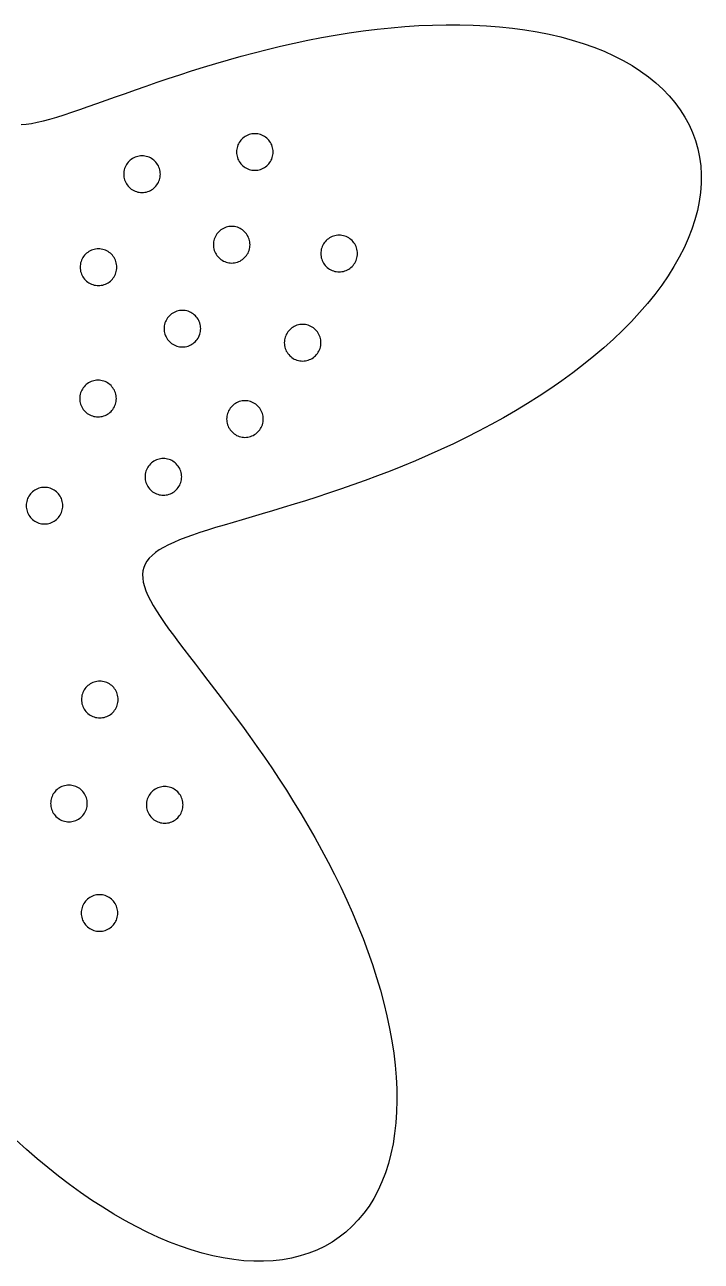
# Model space of a CAD drawing. Header units: millimetres. Extents: x 0 to 411, y 14 to 280.
# Drawn here: x 91.8 to 143.5, y 142.5 to 237 of the extents above; entities that cross this region are included whole.
import ezdxf

# ---------------------------------------------------------------- set-up
doc = ezdxf.new("R2010")
doc.units = ezdxf.units.MM
doc.layers.add('CUT', color=1, linetype='Continuous')

msp = doc.modelspace()

# ---------------------------------------------------------------- linework, layer by layer
at = {"layer": 'CUT'}
msp.add_lwpolyline([(91.525, 229.394), (91.909, 229.43), (92.322, 229.492), (92.762, 229.578), (93.232, 229.688), (93.73, 229.821), (94.257, 229.974), (94.814, 230.147), (95.399, 230.338), (96.013, 230.546), (96.656, 230.769), (97.327, 231.006), (98.026, 231.256), (98.753, 231.516), (99.507, 231.785), (100.287, 232.061), (101.093, 232.343), (101.924, 232.63), (102.779, 232.92), (103.657, 233.21), (104.557, 233.5), (105.478, 233.789), (106.419, 234.073), (107.378, 234.353), (108.355, 234.626), (109.348, 234.89), (110.355, 235.146), (111.376, 235.39), (112.408, 235.622), (113.45, 235.841), (114.5, 236.045), (115.557, 236.233), (116.619, 236.403), (117.685, 236.556), (118.751, 236.689), (119.818, 236.802), (120.882, 236.893), (121.942, 236.963), (122.996, 237.009), (124.043, 237.032), (125.08, 237.031), (126.105, 237.005), (127.117, 236.954), (128.114, 236.877), (129.094, 236.775), (130.055, 236.646), (130.995, 236.49), (131.913, 236.308), (132.807, 236.1), (133.675, 235.864), (134.516, 235.603), (135.327, 235.315), (136.108, 235.001), (136.857, 234.661), (137.572, 234.296), (138.252, 233.907), (138.895, 233.493), (139.502, 233.055), (140.069, 232.594), (140.597, 232.111), (141.084, 231.607), (141.529, 231.081), (141.931, 230.536), (142.29, 229.972), (142.605, 229.39), (142.875, 228.791), (143.1, 228.176), (143.279, 227.547), (143.413, 226.903), (143.5, 226.247), (143.541, 225.58), (143.536, 224.902), (143.485, 224.216), (143.388, 223.521), (143.245, 222.82), (143.056, 222.114), (142.823, 221.404), (142.546, 220.69), (142.225, 219.975), (141.861, 219.26), (141.455, 218.545), (141.007, 217.832), (140.52, 217.122), (139.994, 216.417), (139.43, 215.716), (138.829, 215.022), (138.194, 214.335), (137.524, 213.657), (136.823, 212.987), (136.09, 212.328), (135.329, 211.68), (134.54, 211.044), (133.726, 210.42), (132.888, 209.81), (132.027, 209.214), (131.147, 208.632), (130.249, 208.065), (129.334, 207.513), (128.405, 206.978), (127.464, 206.458), (126.513, 205.956), (125.553, 205.469), (124.588, 205), (123.618, 204.548), (122.646, 204.112), (122.646, 204.112), (121.675, 203.693), (120.706, 203.291), (119.741, 202.906), (118.782, 202.536), (117.831, 202.183), (116.89, 201.845), (115.962, 201.522), (115.047, 201.214), (114.149, 200.919), (113.267, 200.639), (112.406, 200.37), (111.565, 200.114), (110.747, 199.869), (109.953, 199.634), (109.185, 199.408), (108.445, 199.191), (107.732, 198.982), (107.05, 198.779), (106.399, 198.582), (105.78, 198.389), (105.194, 198.2), (104.642, 198.013), (104.125, 197.827), (103.644, 197.641), (103.2, 197.454), (102.793, 197.265), (102.423, 197.073), (102.091, 196.876), (101.797, 196.673), (101.542, 196.463), (101.325, 196.246), (101.147, 196.019), (101.007, 195.782), (100.905, 195.534), (100.841, 195.273), (100.815, 194.999), (100.826, 194.711), (100.874, 194.407), (100.957, 194.088), (101.075, 193.751), (101.228, 193.396), (101.414, 193.023), (101.633, 192.631), (101.882, 192.218), (102.162, 191.785), (102.471, 191.331), (102.808, 190.856), (103.17, 190.358), (103.558, 189.838), (103.969, 189.296), (104.402, 188.731), (104.855, 188.143), (105.326, 187.532), (105.815, 186.898), (106.319, 186.242), (106.837, 185.562), (107.366, 184.861), (107.906, 184.137), (108.454, 183.392), (109.008, 182.626), (109.566, 181.839), (110.128, 181.032), (110.69, 180.206), (111.252, 179.361), (111.81, 178.498), (112.364, 177.619), (112.912, 176.724), (113.452, 175.814), (113.982, 174.891), (114.5, 173.955), (115.006, 173.008), (115.496, 172.05), (115.97, 171.084), (116.426, 170.111), (116.863, 169.132), (117.279, 168.148), (117.673, 167.161), (118.043, 166.173), (118.388, 165.185), (118.707, 164.198), (119, 163.215), (119.264, 162.237), (119.499, 161.265), (119.704, 160.301), (119.878, 159.348), (120.021, 158.405), (120.132, 157.476), (120.209, 156.561), (120.254, 155.663), (120.265, 154.783), (120.242, 153.922), (120.185, 153.082), (120.093, 152.266), (119.967, 151.473), (119.806, 150.706), (119.612, 149.965), (119.383, 149.254), (119.12, 148.571), (118.823, 147.92), (118.494, 147.301), (118.132, 146.716), (117.738, 146.165), (117.312, 145.649), (116.856, 145.17), (116.37, 144.728), (115.855, 144.324), (115.311, 143.959), (114.74, 143.633), (114.144, 143.347), (113.522, 143.102), (112.876, 142.897), (112.207, 142.734), (111.516, 142.612), (110.806, 142.531), (110.076, 142.492), (109.328, 142.494), (108.564, 142.537), (107.785, 142.622), (106.992, 142.747), (106.186, 142.912), (105.37, 143.117), (104.545, 143.361), (103.711, 143.644), (102.87, 143.964), (102.024, 144.32), (101.175, 144.713), (100.323, 145.14), (99.469, 145.6), (98.616, 146.093), (97.765, 146.617), (96.916, 147.17), (96.071, 147.752), (95.231, 148.361), (94.398, 148.994), (93.573, 149.652), (92.756, 150.331), (91.949, 151.031), (91.153, 151.749)], dxfattribs=at)
for points in [[(110.696, 226.766), (110.734, 226.869), (110.764, 226.975), (110.786, 227.083), (110.798, 227.192), (110.803, 227.302), (110.798, 227.412), (110.786, 227.521), (110.764, 227.629), (110.734, 227.734), (110.696, 227.838), (110.65, 227.937), (110.596, 228.033), (110.535, 228.125), (110.467, 228.211), (110.393, 228.292), (110.312, 228.366), (110.226, 228.434), (110.134, 228.496), (110.038, 228.549), (109.939, 228.595), (109.835, 228.633), (109.73, 228.663), (109.622, 228.685), (109.513, 228.698), (109.403, 228.702), (109.293, 228.698), (109.184, 228.685), (109.076, 228.663), (108.97, 228.633), (108.867, 228.595), (108.767, 228.549), (108.671, 228.496), (108.58, 228.434), (108.494, 228.366), (108.413, 228.292), (108.338, 228.211), (108.27, 228.125), (108.209, 228.033), (108.155, 227.937), (108.109, 227.838), (108.071, 227.734), (108.041, 227.629), (108.02, 227.521), (108.007, 227.412), (108.003, 227.302), (108.007, 227.192), (108.02, 227.083), (108.041, 226.975), (108.071, 226.869), (108.109, 226.766), (108.155, 226.666), (108.209, 226.57), (108.27, 226.479), (108.338, 226.393), (108.413, 226.312), (108.494, 226.237), (108.58, 226.169), (108.671, 226.108), (108.767, 226.054), (108.867, 226.008), (108.97, 225.97), (109.076, 225.941), (109.184, 225.919), (109.293, 225.906), (109.403, 225.902), (109.513, 225.906), (109.622, 225.919), (109.73, 225.941), (109.835, 225.97), (109.939, 226.008), (110.038, 226.054), (110.134, 226.108), (110.226, 226.169), (110.312, 226.237), (110.393, 226.312), (110.467, 226.393), (110.535, 226.479), (110.596, 226.57), (110.65, 226.666), (110.696, 226.766)], [(102.068, 225.067), (102.106, 225.171), (102.136, 225.276), (102.158, 225.384), (102.171, 225.493), (102.175, 225.603), (102.171, 225.713), (102.158, 225.822), (102.136, 225.93), (102.106, 226.036), (102.068, 226.139), (102.022, 226.239), (101.969, 226.335), (101.907, 226.426), (101.839, 226.512), (101.765, 226.593), (101.684, 226.668), (101.598, 226.736), (101.506, 226.797), (101.41, 226.851), (101.311, 226.897), (101.207, 226.935), (101.102, 226.965), (100.994, 226.986), (100.885, 226.999), (100.775, 227.003), (100.665, 226.999), (100.556, 226.986), (100.448, 226.965), (100.342, 226.935), (100.239, 226.897), (100.139, 226.851), (100.043, 226.797), (99.952, 226.736), (99.866, 226.668), (99.785, 226.593), (99.71, 226.512), (99.642, 226.426), (99.581, 226.335), (99.527, 226.239), (99.481, 226.139), (99.443, 226.036), (99.414, 225.93), (99.392, 225.822), (99.379, 225.713), (99.375, 225.603), (99.379, 225.493), (99.392, 225.384), (99.414, 225.276), (99.443, 225.171), (99.481, 225.067), (99.527, 224.968), (99.581, 224.872), (99.642, 224.78), (99.71, 224.694), (99.785, 224.613), (99.866, 224.539), (99.952, 224.471), (100.043, 224.41), (100.139, 224.356), (100.239, 224.31), (100.342, 224.272), (100.448, 224.242), (100.556, 224.22), (100.665, 224.208), (100.775, 224.203), (100.885, 224.208), (100.994, 224.22), (101.102, 224.242), (101.207, 224.272), (101.311, 224.31), (101.41, 224.356), (101.506, 224.41), (101.598, 224.471), (101.684, 224.539), (101.765, 224.613), (101.839, 224.694), (101.907, 224.78), (101.969, 224.872), (102.022, 224.968), (102.068, 225.067)], [(108.926, 219.678), (108.964, 219.782), (108.993, 219.887), (109.015, 219.995), (109.028, 220.104), (109.032, 220.214), (109.028, 220.324), (109.015, 220.433), (108.993, 220.541), (108.964, 220.647), (108.926, 220.75), (108.88, 220.85), (108.826, 220.946), (108.765, 221.037), (108.697, 221.123), (108.622, 221.204), (108.541, 221.279), (108.455, 221.347), (108.364, 221.408), (108.268, 221.462), (108.168, 221.508), (108.065, 221.546), (107.959, 221.576), (107.851, 221.597), (107.742, 221.61), (107.632, 221.614), (107.522, 221.61), (107.413, 221.597), (107.305, 221.576), (107.199, 221.546), (107.096, 221.508), (106.997, 221.462), (106.901, 221.408), (106.809, 221.347), (106.723, 221.279), (106.642, 221.204), (106.568, 221.123), (106.499, 221.037), (106.438, 220.946), (106.385, 220.85), (106.339, 220.75), (106.301, 220.647), (106.271, 220.541), (106.249, 220.433), (106.236, 220.324), (106.232, 220.214), (106.236, 220.104), (106.249, 219.995), (106.271, 219.887), (106.301, 219.782), (106.339, 219.678), (106.385, 219.579), (106.438, 219.483), (106.499, 219.391), (106.568, 219.305), (106.642, 219.224), (106.723, 219.15), (106.809, 219.082), (106.901, 219.021), (106.997, 218.967), (107.096, 218.921), (107.199, 218.883), (107.305, 218.853), (107.413, 218.831), (107.522, 218.819), (107.632, 218.814), (107.742, 218.819), (107.851, 218.831), (107.959, 218.853), (108.065, 218.883), (108.168, 218.921), (108.268, 218.967), (108.364, 219.021), (108.455, 219.082), (108.541, 219.15), (108.622, 219.224), (108.697, 219.305), (108.765, 219.391), (108.826, 219.483), (108.88, 219.579), (108.926, 219.678)], [(117.139, 219.001), (117.177, 219.104), (117.207, 219.21), (117.229, 219.317), (117.242, 219.427), (117.246, 219.536), (117.242, 219.646), (117.229, 219.756), (117.207, 219.863), (117.177, 219.969), (117.139, 220.072), (117.093, 220.172), (117.04, 220.268), (116.979, 220.359), (116.911, 220.446), (116.836, 220.526), (116.755, 220.601), (116.669, 220.669), (116.577, 220.73), (116.482, 220.784), (116.382, 220.83), (116.279, 220.868), (116.173, 220.898), (116.065, 220.919), (115.956, 220.932), (115.846, 220.936), (115.736, 220.932), (115.627, 220.919), (115.519, 220.898), (115.413, 220.868), (115.31, 220.83), (115.21, 220.784), (115.114, 220.73), (115.023, 220.669), (114.937, 220.601), (114.856, 220.526), (114.781, 220.446), (114.713, 220.359), (114.652, 220.268), (114.599, 220.172), (114.553, 220.072), (114.514, 219.969), (114.485, 219.863), (114.463, 219.756), (114.45, 219.646), (114.446, 219.536), (114.45, 219.427), (114.463, 219.317), (114.485, 219.21), (114.514, 219.104), (114.553, 219.001), (114.599, 218.901), (114.652, 218.805), (114.713, 218.714), (114.781, 218.627), (114.856, 218.547), (114.937, 218.472), (115.023, 218.404), (115.114, 218.343), (115.21, 218.289), (115.31, 218.243), (115.413, 218.205), (115.519, 218.175), (115.627, 218.154), (115.736, 218.141), (115.846, 218.136), (115.956, 218.141), (116.065, 218.154), (116.173, 218.175), (116.279, 218.205), (116.382, 218.243), (116.482, 218.289), (116.577, 218.343), (116.669, 218.404), (116.755, 218.472), (116.836, 218.547), (116.911, 218.627), (116.979, 218.714), (117.04, 218.805), (117.093, 218.901), (117.139, 219.001)], [(98.736, 217.957), (98.775, 218.06), (98.804, 218.166), (98.826, 218.274), (98.839, 218.383), (98.843, 218.493), (98.839, 218.603), (98.826, 218.712), (98.804, 218.82), (98.775, 218.925), (98.736, 219.028), (98.69, 219.128), (98.637, 219.224), (98.576, 219.316), (98.508, 219.402), (98.433, 219.483), (98.352, 219.557), (98.266, 219.625), (98.175, 219.686), (98.079, 219.74), (97.979, 219.786), (97.876, 219.824), (97.77, 219.854), (97.662, 219.875), (97.553, 219.888), (97.443, 219.893), (97.333, 219.888), (97.224, 219.875), (97.116, 219.854), (97.01, 219.824), (96.907, 219.786), (96.807, 219.74), (96.712, 219.686), (96.62, 219.625), (96.534, 219.557), (96.453, 219.483), (96.378, 219.402), (96.31, 219.316), (96.249, 219.224), (96.196, 219.128), (96.15, 219.028), (96.112, 218.925), (96.082, 218.82), (96.06, 218.712), (96.047, 218.603), (96.043, 218.493), (96.047, 218.383), (96.06, 218.274), (96.082, 218.166), (96.112, 218.06), (96.15, 217.957), (96.196, 217.857), (96.249, 217.761), (96.31, 217.67), (96.378, 217.583), (96.453, 217.503), (96.534, 217.428), (96.62, 217.36), (96.712, 217.299), (96.807, 217.245), (96.907, 217.199), (97.01, 217.161), (97.116, 217.131), (97.224, 217.11), (97.333, 217.097), (97.443, 217.093), (97.553, 217.097), (97.662, 217.11), (97.77, 217.131), (97.876, 217.161), (97.979, 217.199), (98.079, 217.245), (98.175, 217.299), (98.266, 217.36), (98.352, 217.428), (98.433, 217.503), (98.508, 217.583), (98.576, 217.67), (98.637, 217.761), (98.69, 217.857), (98.736, 217.957)], [(105.156, 213.259), (105.194, 213.362), (105.224, 213.468), (105.245, 213.576), (105.258, 213.685), (105.262, 213.795), (105.258, 213.905), (105.245, 214.014), (105.224, 214.122), (105.194, 214.228), (105.156, 214.331), (105.11, 214.431), (105.056, 214.526), (104.995, 214.618), (104.927, 214.704), (104.852, 214.785), (104.771, 214.86), (104.685, 214.928), (104.594, 214.989), (104.498, 215.042), (104.398, 215.088), (104.295, 215.126), (104.189, 215.156), (104.081, 215.178), (103.972, 215.191), (103.862, 215.195), (103.752, 215.191), (103.643, 215.178), (103.535, 215.156), (103.43, 215.126), (103.326, 215.088), (103.227, 215.042), (103.131, 214.989), (103.039, 214.928), (102.953, 214.86), (102.872, 214.785), (102.798, 214.704), (102.73, 214.618), (102.669, 214.526), (102.615, 214.431), (102.569, 214.331), (102.531, 214.228), (102.501, 214.122), (102.479, 214.014), (102.467, 213.905), (102.462, 213.795), (102.467, 213.685), (102.479, 213.576), (102.501, 213.468), (102.531, 213.362), (102.569, 213.259), (102.615, 213.159), (102.669, 213.063), (102.73, 212.972), (102.798, 212.886), (102.872, 212.805), (102.953, 212.73), (103.039, 212.662), (103.131, 212.601), (103.227, 212.548), (103.326, 212.502), (103.43, 212.463), (103.535, 212.434), (103.643, 212.412), (103.752, 212.399), (103.862, 212.395), (103.972, 212.399), (104.081, 212.412), (104.189, 212.434), (104.295, 212.463), (104.398, 212.502), (104.498, 212.548), (104.594, 212.601), (104.685, 212.662), (104.771, 212.73), (104.852, 212.805), (104.927, 212.886), (104.995, 212.972), (105.056, 213.063), (105.11, 213.159), (105.156, 213.259)], [(114.348, 212.183), (114.386, 212.286), (114.416, 212.392), (114.437, 212.5), (114.45, 212.609), (114.455, 212.719), (114.45, 212.829), (114.437, 212.938), (114.416, 213.046), (114.386, 213.151), (114.348, 213.254), (114.302, 213.354), (114.248, 213.45), (114.187, 213.542), (114.119, 213.628), (114.045, 213.709), (113.964, 213.783), (113.878, 213.851), (113.786, 213.912), (113.69, 213.966), (113.59, 214.012), (113.487, 214.05), (113.382, 214.08), (113.274, 214.101), (113.165, 214.114), (113.055, 214.119), (112.945, 214.114), (112.836, 214.101), (112.728, 214.08), (112.622, 214.05), (112.519, 214.012), (112.419, 213.966), (112.323, 213.912), (112.232, 213.851), (112.145, 213.783), (112.065, 213.709), (111.99, 213.628), (111.922, 213.542), (111.861, 213.45), (111.807, 213.354), (111.761, 213.254), (111.723, 213.151), (111.693, 213.046), (111.672, 212.938), (111.659, 212.829), (111.655, 212.719), (111.659, 212.609), (111.672, 212.5), (111.693, 212.392), (111.723, 212.286), (111.761, 212.183), (111.807, 212.083), (111.861, 211.987), (111.922, 211.896), (111.99, 211.809), (112.065, 211.729), (112.145, 211.654), (112.232, 211.586), (112.323, 211.525), (112.419, 211.471), (112.519, 211.425), (112.622, 211.387), (112.728, 211.357), (112.836, 211.336), (112.945, 211.323), (113.055, 211.319), (113.165, 211.323), (113.274, 211.336), (113.382, 211.357), (113.487, 211.387), (113.59, 211.425), (113.69, 211.471), (113.786, 211.525), (113.878, 211.586), (113.964, 211.654), (114.045, 211.729), (114.119, 211.809), (114.187, 211.896), (114.248, 211.987), (114.302, 212.083), (114.348, 212.183)], [(98.705, 207.914), (98.743, 208.017), (98.773, 208.123), (98.794, 208.231), (98.807, 208.34), (98.812, 208.45), (98.807, 208.56), (98.794, 208.669), (98.773, 208.777), (98.743, 208.883), (98.705, 208.986), (98.659, 209.086), (98.605, 209.181), (98.544, 209.273), (98.476, 209.359), (98.402, 209.44), (98.321, 209.515), (98.235, 209.583), (98.143, 209.644), (98.047, 209.697), (97.947, 209.743), (97.844, 209.781), (97.738, 209.811), (97.631, 209.833), (97.522, 209.846), (97.412, 209.85), (97.302, 209.846), (97.193, 209.833), (97.085, 209.811), (96.979, 209.781), (96.876, 209.743), (96.776, 209.697), (96.68, 209.644), (96.589, 209.583), (96.502, 209.515), (96.422, 209.44), (96.347, 209.359), (96.279, 209.273), (96.218, 209.181), (96.164, 209.086), (96.118, 208.986), (96.08, 208.883), (96.05, 208.777), (96.029, 208.669), (96.016, 208.56), (96.012, 208.45), (96.016, 208.34), (96.029, 208.231), (96.05, 208.123), (96.08, 208.017), (96.118, 207.914), (96.164, 207.814), (96.218, 207.718), (96.279, 207.627), (96.347, 207.541), (96.422, 207.46), (96.502, 207.385), (96.589, 207.317), (96.68, 207.256), (96.776, 207.203), (96.876, 207.157), (96.979, 207.118), (97.085, 207.089), (97.193, 207.067), (97.302, 207.054), (97.412, 207.05), (97.522, 207.054), (97.631, 207.067), (97.738, 207.089), (97.844, 207.118), (97.947, 207.157), (98.047, 207.203), (98.143, 207.256), (98.235, 207.317), (98.321, 207.385), (98.402, 207.46), (98.476, 207.541), (98.544, 207.627), (98.605, 207.718), (98.659, 207.814), (98.705, 207.914)], [(109.939, 206.35), (109.977, 206.453), (110.007, 206.559), (110.028, 206.666), (110.041, 206.776), (110.046, 206.885), (110.041, 206.995), (110.028, 207.104), (110.007, 207.212), (109.977, 207.318), (109.939, 207.421), (109.893, 207.521), (109.839, 207.617), (109.778, 207.708), (109.71, 207.795), (109.636, 207.875), (109.555, 207.95), (109.469, 208.018), (109.377, 208.079), (109.281, 208.133), (109.181, 208.179), (109.078, 208.217), (108.972, 208.247), (108.865, 208.268), (108.756, 208.281), (108.646, 208.285), (108.536, 208.281), (108.427, 208.268), (108.319, 208.247), (108.213, 208.217), (108.11, 208.179), (108.01, 208.133), (107.914, 208.079), (107.823, 208.018), (107.736, 207.95), (107.656, 207.875), (107.581, 207.795), (107.513, 207.708), (107.452, 207.617), (107.398, 207.521), (107.352, 207.421), (107.314, 207.318), (107.284, 207.212), (107.263, 207.104), (107.25, 206.995), (107.246, 206.885), (107.25, 206.776), (107.263, 206.666), (107.284, 206.559), (107.314, 206.453), (107.352, 206.35), (107.398, 206.25), (107.452, 206.154), (107.513, 206.063), (107.581, 205.976), (107.656, 205.895), (107.736, 205.821), (107.823, 205.753), (107.914, 205.692), (108.01, 205.638), (108.11, 205.592), (108.213, 205.554), (108.319, 205.524), (108.427, 205.503), (108.536, 205.49), (108.646, 205.485), (108.756, 205.49), (108.865, 205.503), (108.972, 205.524), (109.078, 205.554), (109.181, 205.592), (109.281, 205.638), (109.377, 205.692), (109.469, 205.753), (109.555, 205.821), (109.636, 205.895), (109.71, 205.976), (109.778, 206.063), (109.839, 206.154), (109.893, 206.25), (109.939, 206.35)], [(103.7, 201.926), (103.738, 202.029), (103.768, 202.135), (103.789, 202.243), (103.802, 202.352), (103.806, 202.462), (103.802, 202.572), (103.789, 202.681), (103.768, 202.789), (103.738, 202.895), (103.7, 202.998), (103.654, 203.097), (103.6, 203.193), (103.539, 203.285), (103.471, 203.371), (103.396, 203.452), (103.316, 203.526), (103.229, 203.595), (103.138, 203.656), (103.042, 203.709), (102.942, 203.755), (102.839, 203.793), (102.733, 203.823), (102.625, 203.845), (102.516, 203.858), (102.406, 203.862), (102.297, 203.858), (102.187, 203.845), (102.08, 203.823), (101.974, 203.793), (101.871, 203.755), (101.771, 203.709), (101.675, 203.656), (101.584, 203.595), (101.497, 203.526), (101.416, 203.452), (101.342, 203.371), (101.274, 203.285), (101.213, 203.193), (101.159, 203.097), (101.113, 202.998), (101.075, 202.895), (101.045, 202.789), (101.024, 202.681), (101.011, 202.572), (101.006, 202.462), (101.011, 202.352), (101.024, 202.243), (101.045, 202.135), (101.075, 202.029), (101.113, 201.926), (101.159, 201.826), (101.213, 201.73), (101.274, 201.639), (101.342, 201.553), (101.416, 201.472), (101.497, 201.397), (101.584, 201.329), (101.675, 201.268), (101.771, 201.214), (101.871, 201.168), (101.974, 201.13), (102.08, 201.101), (102.187, 201.079), (102.297, 201.066), (102.406, 201.062), (102.516, 201.066), (102.625, 201.079), (102.733, 201.101), (102.839, 201.13), (102.942, 201.168), (103.042, 201.214), (103.138, 201.268), (103.229, 201.329), (103.316, 201.397), (103.396, 201.472), (103.471, 201.553), (103.539, 201.639), (103.6, 201.73), (103.654, 201.826), (103.7, 201.926)], [(94.611, 199.727), (94.649, 199.83), (94.679, 199.936), (94.701, 200.044), (94.713, 200.153), (94.718, 200.263), (94.713, 200.373), (94.701, 200.482), (94.679, 200.59), (94.649, 200.696), (94.611, 200.799), (94.565, 200.899), (94.511, 200.994), (94.45, 201.086), (94.382, 201.172), (94.308, 201.253), (94.227, 201.328), (94.141, 201.396), (94.049, 201.457), (93.953, 201.51), (93.854, 201.556), (93.75, 201.594), (93.645, 201.624), (93.537, 201.646), (93.428, 201.659), (93.318, 201.663), (93.208, 201.659), (93.099, 201.646), (92.991, 201.624), (92.885, 201.594), (92.782, 201.556), (92.682, 201.51), (92.586, 201.457), (92.495, 201.396), (92.409, 201.328), (92.328, 201.253), (92.253, 201.172), (92.185, 201.086), (92.124, 200.994), (92.07, 200.899), (92.024, 200.799), (91.986, 200.696), (91.956, 200.59), (91.935, 200.482), (91.922, 200.373), (91.918, 200.263), (91.922, 200.153), (91.935, 200.044), (91.956, 199.936), (91.986, 199.83), (92.024, 199.727), (92.07, 199.627), (92.124, 199.531), (92.185, 199.44), (92.253, 199.354), (92.328, 199.273), (92.409, 199.198), (92.495, 199.13), (92.586, 199.069), (92.682, 199.016), (92.782, 198.97), (92.885, 198.931), (92.991, 198.902), (93.099, 198.88), (93.208, 198.867), (93.318, 198.863), (93.428, 198.867), (93.537, 198.88), (93.645, 198.902), (93.75, 198.931), (93.854, 198.97), (93.953, 199.016), (94.049, 199.069), (94.141, 199.13), (94.227, 199.198), (94.308, 199.273), (94.382, 199.354), (94.45, 199.44), (94.511, 199.531), (94.565, 199.627), (94.611, 199.727)], [(98.837, 184.903), (98.875, 185.007), (98.905, 185.112), (98.927, 185.22), (98.939, 185.329), (98.944, 185.439), (98.939, 185.549), (98.927, 185.658), (98.905, 185.766), (98.875, 185.872), (98.837, 185.975), (98.791, 186.075), (98.737, 186.171), (98.676, 186.262), (98.608, 186.348), (98.534, 186.429), (98.453, 186.504), (98.367, 186.572), (98.275, 186.633), (98.179, 186.687), (98.08, 186.733), (97.976, 186.771), (97.871, 186.8), (97.763, 186.822), (97.654, 186.835), (97.544, 186.839), (97.434, 186.835), (97.325, 186.822), (97.217, 186.8), (97.111, 186.771), (97.008, 186.733), (96.908, 186.687), (96.812, 186.633), (96.721, 186.572), (96.635, 186.504), (96.554, 186.429), (96.479, 186.348), (96.411, 186.262), (96.35, 186.171), (96.296, 186.075), (96.25, 185.975), (96.212, 185.872), (96.182, 185.766), (96.161, 185.658), (96.148, 185.549), (96.144, 185.439), (96.148, 185.329), (96.161, 185.22), (96.182, 185.112), (96.212, 185.007), (96.25, 184.903), (96.296, 184.804), (96.35, 184.708), (96.411, 184.616), (96.479, 184.53), (96.554, 184.449), (96.635, 184.375), (96.721, 184.307), (96.812, 184.245), (96.908, 184.192), (97.008, 184.146), (97.111, 184.108), (97.217, 184.078), (97.325, 184.056), (97.434, 184.043), (97.544, 184.039), (97.654, 184.043), (97.763, 184.056), (97.871, 184.078), (97.976, 184.108), (98.08, 184.146), (98.179, 184.192), (98.275, 184.245), (98.367, 184.307), (98.453, 184.375), (98.534, 184.449), (98.608, 184.53), (98.676, 184.616), (98.737, 184.708), (98.791, 184.804), (98.837, 184.903)], [(96.478, 176.956), (96.516, 177.06), (96.546, 177.165), (96.567, 177.273), (96.58, 177.382), (96.585, 177.492), (96.58, 177.602), (96.567, 177.711), (96.546, 177.819), (96.516, 177.925), (96.478, 178.028), (96.432, 178.128), (96.378, 178.224), (96.317, 178.315), (96.249, 178.401), (96.175, 178.482), (96.094, 178.557), (96.008, 178.625), (95.916, 178.686), (95.82, 178.74), (95.72, 178.786), (95.617, 178.824), (95.512, 178.854), (95.404, 178.875), (95.295, 178.888), (95.185, 178.892), (95.075, 178.888), (94.966, 178.875), (94.858, 178.854), (94.752, 178.824), (94.649, 178.786), (94.549, 178.74), (94.453, 178.686), (94.362, 178.625), (94.275, 178.557), (94.195, 178.482), (94.12, 178.401), (94.052, 178.315), (93.991, 178.224), (93.937, 178.128), (93.891, 178.028), (93.853, 177.925), (93.823, 177.819), (93.802, 177.711), (93.789, 177.602), (93.785, 177.492), (93.789, 177.382), (93.802, 177.273), (93.823, 177.165), (93.853, 177.06), (93.891, 176.956), (93.937, 176.857), (93.991, 176.761), (94.052, 176.669), (94.12, 176.583), (94.195, 176.502), (94.275, 176.428), (94.362, 176.36), (94.453, 176.299), (94.549, 176.245), (94.649, 176.199), (94.752, 176.161), (94.858, 176.131), (94.966, 176.109), (95.075, 176.097), (95.185, 176.092), (95.295, 176.097), (95.404, 176.109), (95.512, 176.131), (95.617, 176.161), (95.72, 176.199), (95.82, 176.245), (95.916, 176.299), (96.008, 176.36), (96.094, 176.428), (96.175, 176.502), (96.249, 176.583), (96.317, 176.669), (96.378, 176.761), (96.432, 176.857), (96.478, 176.956)], [(103.804, 176.85), (103.842, 176.954), (103.872, 177.059), (103.894, 177.167), (103.907, 177.276), (103.911, 177.386), (103.907, 177.496), (103.894, 177.605), (103.872, 177.713), (103.842, 177.819), (103.804, 177.922), (103.758, 178.022), (103.705, 178.118), (103.643, 178.209), (103.575, 178.295), (103.501, 178.376), (103.42, 178.451), (103.334, 178.519), (103.242, 178.58), (103.146, 178.634), (103.047, 178.68), (102.943, 178.718), (102.838, 178.748), (102.73, 178.769), (102.621, 178.782), (102.511, 178.786), (102.401, 178.782), (102.292, 178.769), (102.184, 178.748), (102.078, 178.718), (101.975, 178.68), (101.875, 178.634), (101.779, 178.58), (101.688, 178.519), (101.602, 178.451), (101.521, 178.376), (101.446, 178.295), (101.378, 178.209), (101.317, 178.118), (101.263, 178.022), (101.217, 177.922), (101.179, 177.819), (101.149, 177.713), (101.128, 177.605), (101.115, 177.496), (101.111, 177.386), (101.115, 177.276), (101.128, 177.167), (101.149, 177.059), (101.179, 176.954), (101.217, 176.85), (101.263, 176.751), (101.317, 176.655), (101.378, 176.563), (101.446, 176.477), (101.521, 176.396), (101.602, 176.322), (101.688, 176.254), (101.779, 176.193), (101.875, 176.139), (101.975, 176.093), (102.078, 176.055), (102.184, 176.025), (102.292, 176.003), (102.401, 175.991), (102.511, 175.986), (102.621, 175.991), (102.73, 176.003), (102.838, 176.025), (102.943, 176.055), (103.047, 176.093), (103.146, 176.139), (103.242, 176.193), (103.334, 176.254), (103.42, 176.322), (103.501, 176.396), (103.575, 176.477), (103.643, 176.563), (103.705, 176.655), (103.758, 176.751), (103.804, 176.85)], [(98.817, 168.582), (98.855, 168.685), (98.885, 168.791), (98.907, 168.899), (98.919, 169.008), (98.924, 169.118), (98.919, 169.228), (98.907, 169.337), (98.885, 169.445), (98.855, 169.551), (98.817, 169.654), (98.771, 169.754), (98.717, 169.85), (98.656, 169.941), (98.588, 170.027), (98.514, 170.108), (98.433, 170.183), (98.347, 170.251), (98.255, 170.312), (98.159, 170.366), (98.06, 170.412), (97.956, 170.45), (97.851, 170.479), (97.743, 170.501), (97.634, 170.514), (97.524, 170.518), (97.414, 170.514), (97.305, 170.501), (97.197, 170.479), (97.091, 170.45), (96.988, 170.412), (96.888, 170.366), (96.792, 170.312), (96.701, 170.251), (96.615, 170.183), (96.534, 170.108), (96.459, 170.027), (96.391, 169.941), (96.33, 169.85), (96.276, 169.754), (96.23, 169.654), (96.192, 169.551), (96.162, 169.445), (96.141, 169.337), (96.128, 169.228), (96.124, 169.118), (96.128, 169.008), (96.141, 168.899), (96.162, 168.791), (96.192, 168.685), (96.23, 168.582), (96.276, 168.483), (96.33, 168.387), (96.391, 168.295), (96.459, 168.209), (96.534, 168.128), (96.615, 168.054), (96.701, 167.985), (96.792, 167.924), (96.888, 167.871), (96.988, 167.825), (97.091, 167.787), (97.197, 167.757), (97.305, 167.735), (97.414, 167.722), (97.524, 167.718), (97.634, 167.722), (97.743, 167.735), (97.851, 167.757), (97.956, 167.787), (98.06, 167.825), (98.159, 167.871), (98.255, 167.924), (98.347, 167.985), (98.433, 168.054), (98.514, 168.128), (98.588, 168.209), (98.656, 168.295), (98.717, 168.387), (98.771, 168.483), (98.817, 168.582)]]:
    msp.add_lwpolyline(points, close=True, dxfattribs=at)

doc.saveas('drawing.dxf')
